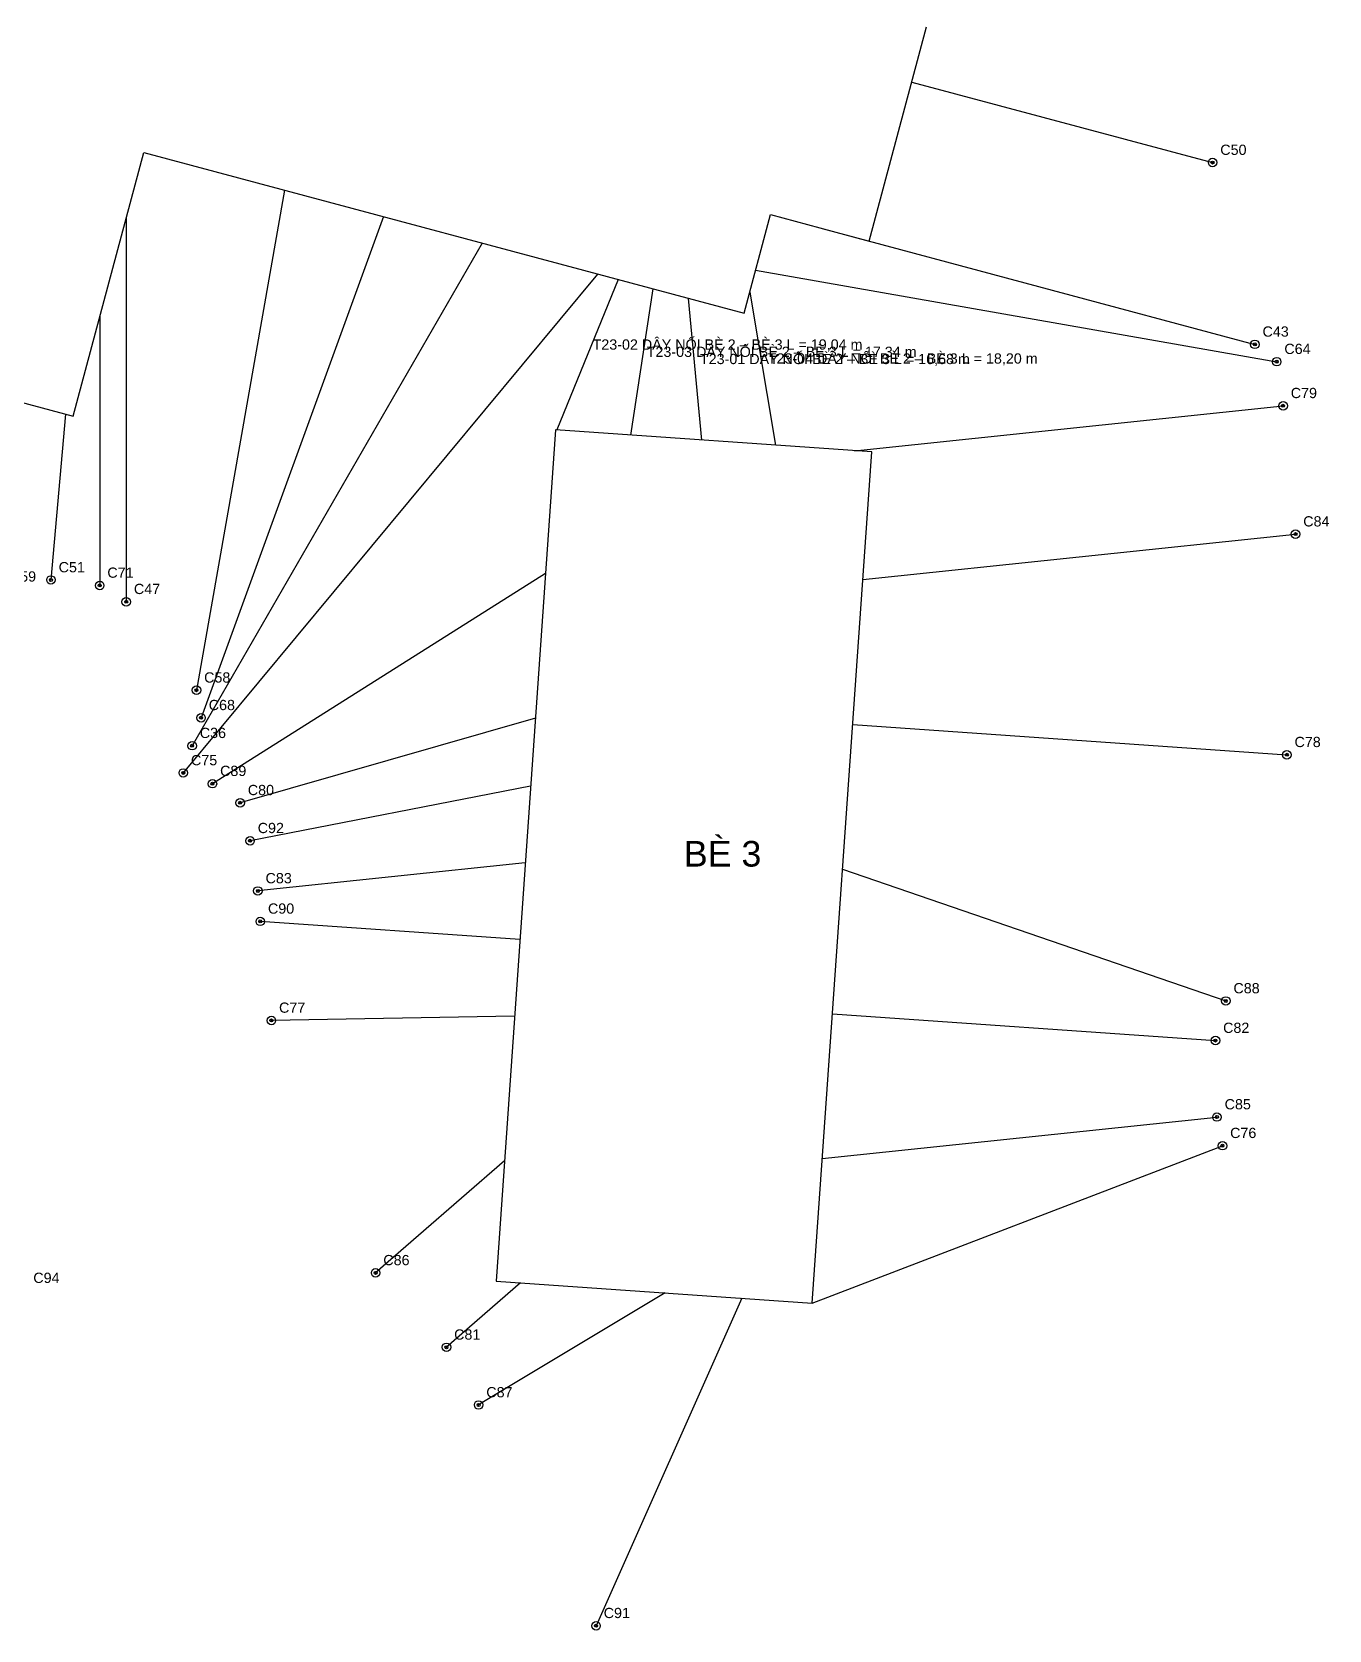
# Model space of a CAD drawing. Header units: metres. Extents: x -510 to 750, y -125 to 541.
# Drawn here: x 22.9 to 174.9, y 47.8 to 235.1 of the extents above; entities that cross this region are included whole.
import ezdxf

# ---------------------------------------------------------------- set-up
doc = ezdxf.new("R2010")
doc.units = ezdxf.units.M
for name, color, linetype in [('01_BE_PIN', 4, 'Continuous'), ('02_DAY_NEO_BO', 3, 'Continuous'), ('04_COC_KHOAN_NHOI_BO', 2, 'Continuous'), ('06_TOA_DO_TEXT', 7, 'Continuous'), ('10_DAY_NOI_HAI_BE', 4, 'Continuous')]:
    doc.layers.add(name, color=color, linetype=linetype)
doc.styles.add('VN', font='arial.ttf')

msp = doc.modelspace()

# ---------------------------------------------------------------- linework, layer by layer
at = {"layer": '01_BE_PIN'}
for p, q in [((120.971, 210.584), (127.7, 235.698)), ((27.67, 190.063), (35.952, 220.973)), ((35.952, 220.973), (106.311, 202.12)), ((106.311, 202.12), (109.408, 213.682)), ((109.408, 213.682), (120.971, 210.584)), ((-6.295, 199.164), (27.67, 190.063)), ((84.213, 188.458), (77.238, 88.712)), ((121.267, 185.867), (84.213, 188.458)), ((114.292, 86.12), (121.267, 185.867)), ((77.238, 88.712), (114.292, 86.12))]:
    msp.add_line(p, q, dxfattribs=at)
at = {"layer": '02_DAY_NEO_BO'}
for p, q in [((125.96, 229.22), (161.22, 219.78)), ((52.44, 216.55), (42.13, 157.95)), ((33.9, 213.32), (33.9, 168.32)), ((64.04, 213.45), (42.67, 154.72)), ((115.46, 212.06), (166.17, 198.48)), ((75.63, 210.34), (41.62, 151.45)), ((89.15, 206.72), (40.59, 148.26)), ((107.66, 207.17), (168.73, 196.45)), ((30.79, 201.73), (30.79, 170.23)), ((119.26, 186.01), (169.48, 191.28)), ((26.78, 190.3), (25.08, 170.87)), ((120.22, 170.91), (170.94, 176.24)), ((83.04, 171.63), (44, 147)), ((81.85, 154.68), (47.25, 144.76)), ((119.04, 153.95), (169.92, 150.39)), ((81.29, 146.7), (48.41, 140.31)), ((80.66, 137.72), (49.33, 134.43)), ((117.85, 137), (162.76, 121.54)), ((80.04, 128.74), (49.61, 130.87)), ((116.66, 120.04), (161.55, 116.9)), ((79.41, 119.76), (50.91, 119.26)), ((115.48, 103.08), (161.73, 107.94)), ((114.29, 86.12), (162.37, 104.58)), ((78.22, 102.8), (63.13, 89.68)), ((80.11, 88.51), (71.43, 80.96)), ((97.06, 87.33), (75.2, 74.2)), ((106.04, 86.7), (88.96, 48.33))]:
    msp.add_line(p, q, dxfattribs=at)
at = {"layer": '04_COC_KHOAN_NHOI_BO'}
for centre, radius in [((161.22, 219.78), 0.5), ((161.22, 219.78), 0.175), ((166.17, 198.48), 0.5), ((166.17, 198.48), 0.175), ((168.73, 196.45), 0.5), ((168.73, 196.45), 0.175), ((169.48, 191.28), 0.5), ((169.48, 191.28), 0.175), ((170.94, 176.24), 0.5), ((170.94, 176.24), 0.175), ((25.08, 170.87), 0.5), ((25.08, 170.87), 0.175), ((30.79, 170.23), 0.5), ((30.79, 170.23), 0.175), ((33.9, 168.32), 0.5), ((33.9, 168.32), 0.175), ((42.13, 157.95), 0.5), ((42.13, 157.95), 0.175), ((42.67, 154.72), 0.5), ((42.67, 154.72), 0.175), ((41.62, 151.45), 0.5), ((41.62, 151.45), 0.175), ((169.92, 150.39), 0.5), ((169.92, 150.39), 0.175), ((40.59, 148.26), 0.5), ((40.59, 148.26), 0.175), ((44, 147), 0.5), ((44, 147), 0.175), ((47.25, 144.76), 0.5), ((47.25, 144.76), 0.175), ((48.41, 140.31), 0.5), ((48.41, 140.31), 0.175), ((49.33, 134.43), 0.5), ((49.33, 134.43), 0.175), ((49.61, 130.87), 0.5), ((49.61, 130.87), 0.175), ((162.76, 121.54), 0.5), ((162.76, 121.54), 0.175), ((50.91, 119.26), 0.5), ((50.91, 119.26), 0.175), ((161.55, 116.9), 0.5), ((161.55, 116.9), 0.175), ((161.73, 107.94), 0.5), ((161.73, 107.94), 0.175), ((162.37, 104.58), 0.5), ((162.37, 104.58), 0.175), ((63.13, 89.68), 0.5), ((63.13, 89.68), 0.175), ((71.43, 80.96), 0.5), ((71.43, 80.96), 0.175), ((75.2, 74.2), 0.5), ((75.2, 74.2), 0.175), ((88.96, 48.33), 0.5), ((88.96, 48.33), 0.175)]:
    msp.add_circle(centre, radius, dxfattribs=at)
for p in [(161.22, 219.78), (166.17, 198.48), (168.73, 196.45), (169.48, 191.28), (170.94, 176.24), (25.08, 170.87), (30.79, 170.23), (33.9, 168.32), (42.13, 157.95), (42.67, 154.72), (41.62, 151.45), (169.92, 150.39), (40.59, 148.26), (44, 147), (47.25, 144.76), (48.41, 140.31), (49.33, 134.43), (49.61, 130.87), (162.76, 121.54), (50.91, 119.26), (161.55, 116.9), (161.73, 107.94), (162.37, 104.58), (63.13, 89.68), (71.43, 80.96), (75.2, 74.2), (88.96, 48.33)]:
    msp.add_point(p, dxfattribs=at)
at = {"layer": '10_DAY_NOI_HAI_BE'}
for p, q in [((91.56, 206.07), (84.35, 188.45)), ((95.6, 204.98), (93, 187.84)), ((106.97, 204.6), (110, 186.65)), ((99.77, 203.87), (101.31, 187.26))]:
    msp.add_line(p, q, dxfattribs=at)

# ---------------------------------------------------------------- texts
at = {"layer": '01_BE_PIN', "style": 'VN'}
msp.add_text('BÈ 3', height=3, dxfattribs=at).set_placement((99.253, 137.289))
at = {"layer": '06_TOA_DO_TEXT', "style": 'VN'}
for s, p in [('C50', (162.12, 220.68)), ('C43', (167.07, 199.38)), ('C64', (169.63, 197.35)), ('C79', (170.38, 192.18)), ('C84', (171.84, 177.14)), ('C51', (25.98, 171.77)), ('C71', (31.69, 171.13)), ('C59', (20.26, 170.68)), ('C47', (34.8, 169.22)), ('C58', (43.03, 158.85)), ('C68', (43.57, 155.62)), ('C36', (42.52, 152.35)), ('C78', (170.82, 151.29)), ('C75', (41.49, 149.16)), ('C89', (44.9, 147.9)), ('C80', (48.15, 145.66)), ('C92', (49.31, 141.21)), ('C83', (50.23, 135.33)), ('C90', (50.51, 131.77)), ('C88', (163.66, 122.44)), ('C77', (51.81, 120.16)), ('C82', (162.45, 117.8)), ('C85', (162.63, 108.84)), ('C76', (163.27, 105.48)), ('C86', (64.03, 90.58)), ('C94', (23.01, 88.5)), ('C81', (72.33, 81.86)), ('C87', (76.1, 75.1)), ('C91', (89.86, 49.23))]:
    msp.add_text(s, height=1.2, dxfattribs=at).set_placement(p)
at = {"layer": '10_DAY_NOI_HAI_BE', "style": 'VN'}
for s, p in [('T23-02 DÂY NỐI BÈ 2 – BÈ 3 L = 19,04 m', (88.555, 197.86)), ('T23-03 DÂY NỐI BÈ 2 – BÈ 3 L = 17,34 m', (94.9, 197.01)), ('T23-01 DÂY NỐI BÈ 2 – BÈ 3 L = 16,68 m', (101.14, 196.165)), ('T23-04 DÂY NỐI BÈ 2 – BÈ 3 L = 18,20 m', (109.085, 196.225))]:
    msp.add_text(s, height=1.2, dxfattribs=at).set_placement(p)

doc.saveas('drawing.dxf')
